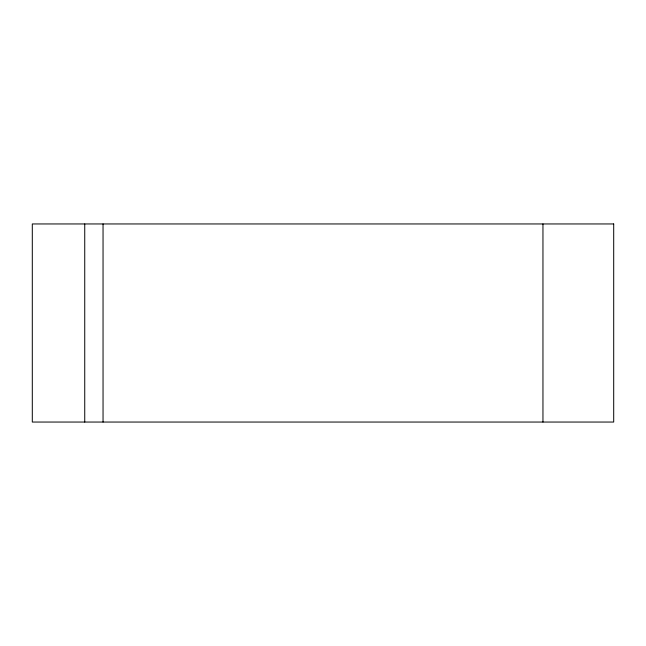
<?xml version="1.0" encoding="UTF-8"?>
<svg xmlns="http://www.w3.org/2000/svg" width="646" height="646" viewBox="0 0 646 646"><rect width="100%" height="100%" fill="white"/><g stroke="black" fill="none" stroke-linecap="round" stroke-linejoin="round"><path stroke-width="0.97" d="M542.955 223.952L542.955 422.048M103.045 223.952L103.045 422.048M84.739 223.952L84.739 422.048M613.7 223.952L32.3 223.952L32.3 422.048L613.7 422.048L613.7 223.952"/></g></svg>
